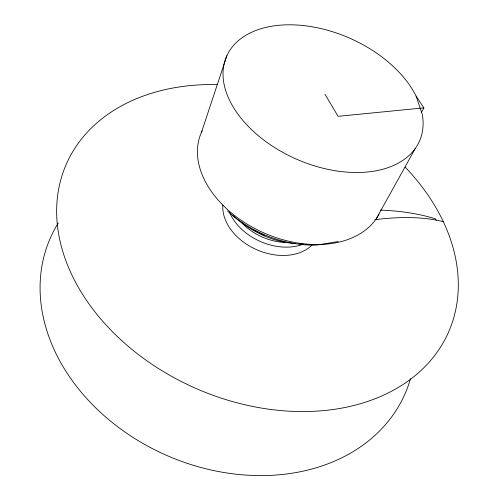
<?xml version="1.0" encoding="UTF-8"?>
<svg xmlns="http://www.w3.org/2000/svg" width="499" height="499" viewBox="0 0 499 499"><rect width="100%" height="100%" fill="white"/><g stroke="black" fill="none" stroke-linecap="round" stroke-linejoin="round"><path stroke-width="0.75" d="M201.496 132.235L226.877 55.707M421.287 112.655L423.876 107.865L416.085 96.058A105.345 66.086 23.7 0 0 250.161 32.959A105.345 66.086 23.7 0 0 292.046 157.135A105.345 66.086 23.7 0 0 422.347 114.614L416.085 96.058M376.177 218.893L415.374 148.334M316.815 245.084L338.11 241.56M423.876 107.865L338.066 116.323L324.992 94.255M316.017 245.152C283.438 245.639 251.558 232.871 227.525 211.021M295.327 243.531C271.999 242.077 250.111 230.825 232.752 215.543M299.119 243.786L302.912 244.042M305.949 244.248L307.465 244.348M374.818 219.722A222.517 92.752 -25.7 0 1 436.17 220.109L443.262 221.575M252.22 229.334L257.771 232.104M259.156 232.802L264.701 235.572M436.176 220.103L435.384 218.83A223.671 107.722 -18.2 0 0 380.338 210.11M410.54 378.585A193.699 152.282 23.7 0 1 165.992 455.113A193.699 152.282 23.7 0 1 58.252 223.009M405.132 167.096A208.757 153.293 23.7 0 1 364.663 402.425A208.757 153.293 23.7 0 1 71.051 273.165A208.757 153.293 23.7 0 1 217.683 84.574M378.978 214.308A97.823 66.785 23.7 0 1 260.54 231.393A97.823 66.785 23.7 0 1 202.132 130.869M312.193 244.853A50.592 36.302 23.7 0 1 256.392 249.587A50.592 36.302 23.7 0 1 222.841 205.052M303.28 244.173A49.626 35.335 23.7 0 1 229.459 212.019M285.303 242.483A48.091 34.125 23.7 0 1 240.524 221.437"/></g></svg>
